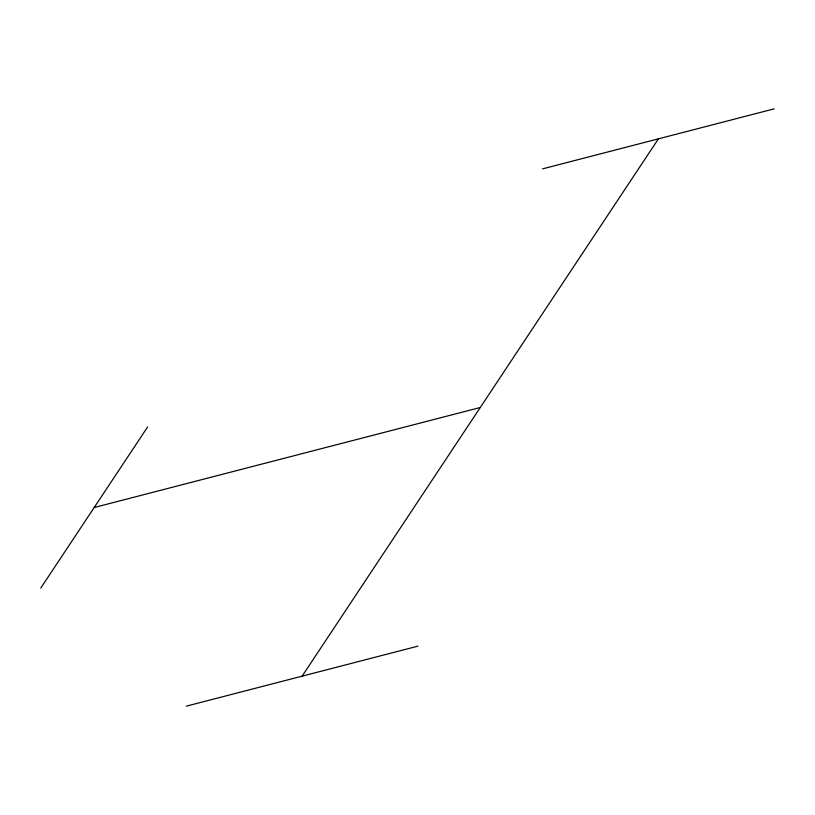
<?xml version="1.0" encoding="UTF-8"?>
<svg xmlns="http://www.w3.org/2000/svg" width="815" height="815" viewBox="0 0 815 815"><rect width="100%" height="100%" fill="white"/><g stroke="black" fill="none" stroke-linecap="round" stroke-linejoin="round"><path stroke-width="1.22" d="M40.75 588.114L147.647 426.917M302.11 676.165L658.428 138.835M542.607 168.848L774.25 108.833M94.194 507.511L480.269 407.5M186.289 706.167L417.932 646.152"/></g></svg>
